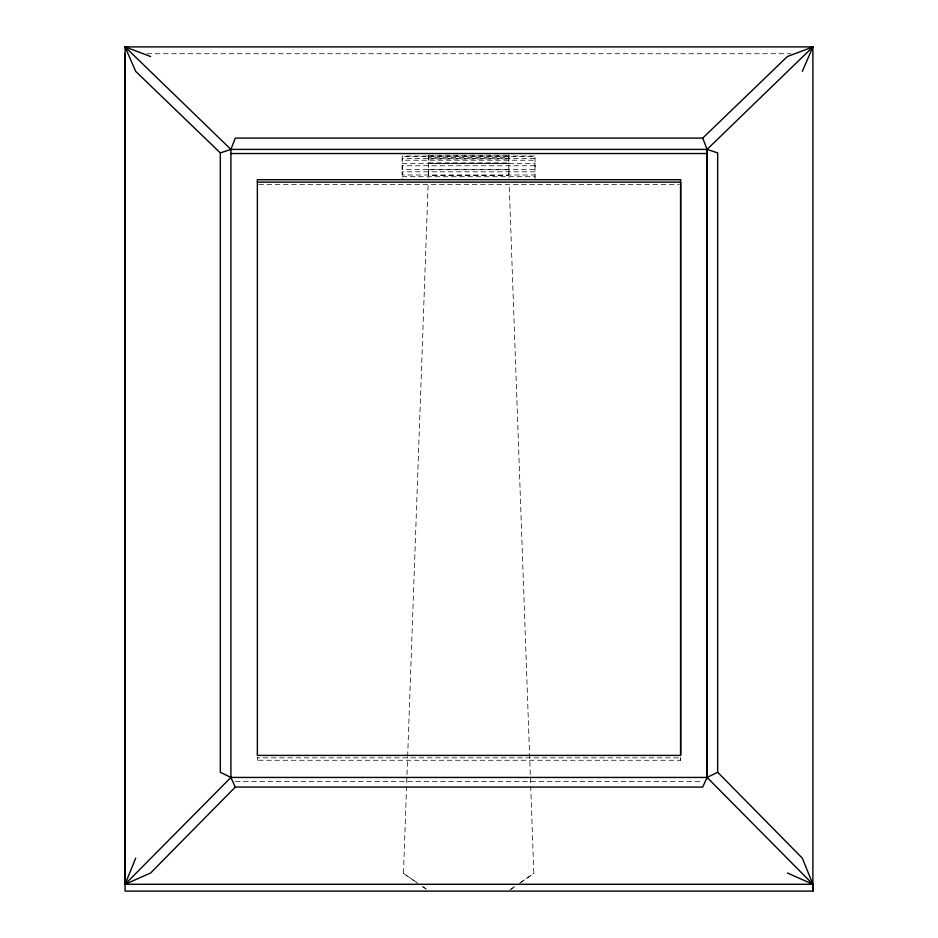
<?xml version="1.0" encoding="UTF-8"?>
<svg xmlns="http://www.w3.org/2000/svg" width="938" height="938" viewBox="0 0 938 938"><rect width="100%" height="100%" fill="white"/><g stroke="black" fill="none" stroke-linecap="round" stroke-linejoin="round"><path stroke-width="0.7" stroke-dasharray="4.69 3.52" d="M257.364 760.261L257.364 757.834L680.636 757.834L680.636 760.261L257.364 760.261L257.364 757.329M402.203 163.4L535.047 163.4L535.047 169.438L402.203 169.438L402.203 158.487L535.047 158.487L535.047 156.025L402.203 156.025L402.203 160.222L535.047 160.222M416.66 882.529L403.469 873.407L407.608 757.681M428.455 169.473L428.349 178.314M428.455 160.269L428.455 154.5M508.842 169.473L508.947 178.314M508.842 154.5L508.842 163.447L428.455 163.447M520.649 882.529L533.816 873.337L509.158 183.801M535.047 178.548L535.047 156.658L402.203 156.658L402.203 156.025M407.655 756.333L428.138 183.801M511.069 889.107L514.657 886.609M519.453 883.291L533.816 873.337M509.873 889.998L514.657 886.68M147.043 53.724L790.957 53.724M428.455 155.216L508.842 155.216L508.842 175.394L428.455 175.394L428.455 157.303L508.842 157.303M428.455 158.979L508.842 158.979M428.455 162.872L508.842 162.872M535.047 165.768L402.203 165.768L402.203 174.984L535.047 174.984M428.455 169.731L508.842 169.731M535.047 171.806L402.203 171.806L402.203 179.181M402.203 176.707L535.047 176.707M258.829 184.563L679.171 184.563M235.297 781.577L702.703 781.577M403.469 873.337L417.856 883.291M422.663 886.609L427.458 889.928L422.663 886.68M680.636 757.329L680.636 760.261M428.455 156.071L428.455 156.705"/><path stroke-width="1.41" d="M812.906 891.1L812.906 884.276L125.094 884.276L125.094 46.9L812.906 46.9L812.906 891.1L125.094 891.1L125.094 53.724M680.636 754.902L680.636 182.136L257.364 182.136M135.67 858.176L125.094 884.276L150.631 872.985L235.286 787.076L702.714 787.076L707.088 777.438L707.088 149.4L702.714 138.097L787.369 56.538L812.906 46.9L802.33 71.347M787.369 872.985L812.906 884.276L802.33 858.176L717.676 772.267L717.676 152.906L707.088 149.4L230.912 149.4L220.324 152.906L135.67 71.347L125.094 46.9L150.631 56.538M230.912 778.646L230.912 149.4L235.286 138.097L702.714 138.097M125.094 884.276L230.912 777.438L707.088 777.438L717.676 772.267M812.906 46.9L707.088 149.4L707.088 778.646M230.912 153.539L707.088 153.539M125.094 46.9L230.912 149.4M707.088 777.438L812.906 884.276M235.286 787.076L230.912 777.438L220.324 772.267L220.324 152.906M680.636 179.709L257.364 179.709L257.364 755.407L680.636 755.407L680.636 179.709"/></g></svg>
